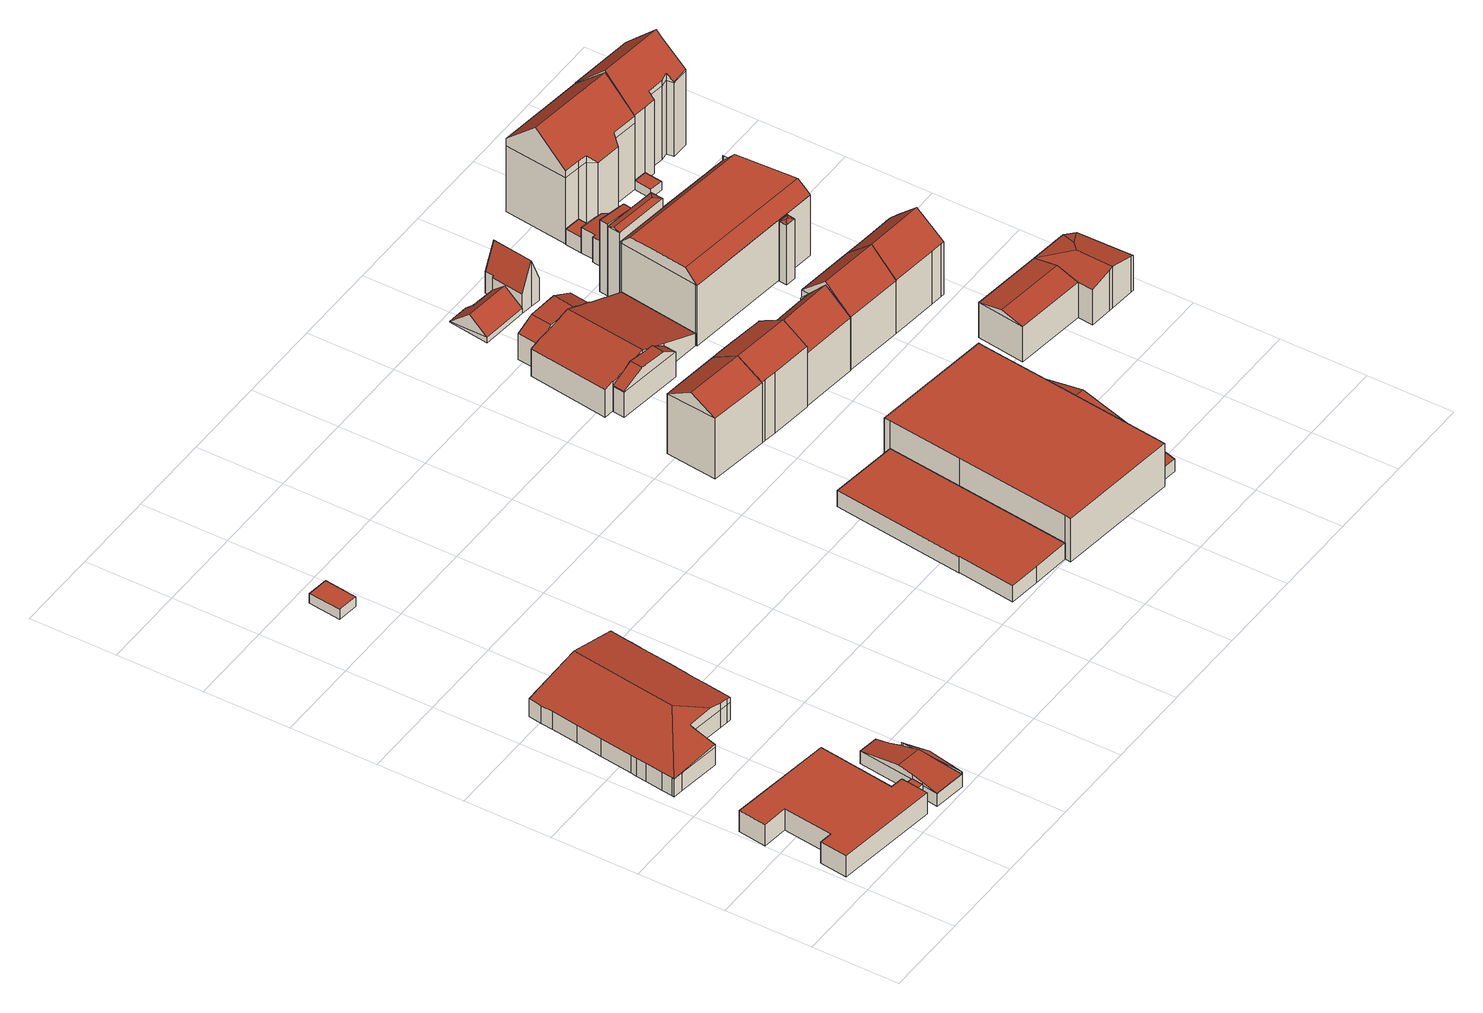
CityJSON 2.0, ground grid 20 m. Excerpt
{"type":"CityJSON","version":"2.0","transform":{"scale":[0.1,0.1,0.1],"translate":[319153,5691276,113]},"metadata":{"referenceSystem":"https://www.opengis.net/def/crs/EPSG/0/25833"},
"CityObjects":{
"building1":{"type":"Building","attributes":{"name":"Offener Freizeittreff Rabet","Dachtyp_tdc":"tdcPolyFlatRoof","Gemeindeschluessel":14713000,"Dachneigung":0,"QualitaetDacherkennung":56,"Geometrietyp2DReferenz":"3000","function":"31001_2090","roofType":"1000","measuredHeight":5.4},"geometry":[{"type":"MultiSurface","lod":"2","boundaries":[[[0,1,2,3]],[[1,4,5,2]],[[4,6,7,5]],[[6,8,9,7]],[[8,10,11,9]],[[10,12,13,11]],[[12,14,15,13]],[[14,16,17,15]],[[16,18,19,17]],[[18,20,21,19]],[[20,22,23,21]],[[22,0,3,23]],[[22,20,18,16,14,12,10,8,6,4,1,0]],[[3,2,5,7,9,11,13,15,17,19,21,23]]],"semantics":{"surfaces":[{"type":"WallSurface"},{"type":"RoofSurface"},{"type":"GroundSurface"}],"values":[0,0,0,0,0,0,0,0,0,0,0,0,1,2]}}]},
"building2":{"type":"Building","attributes":{"name":"Offener Freizeittreff Rabet","Gemeindeschluessel":14713000,"Geometrietyp2DReferenz":"3000","function":"31001_2090","roofType":"9999"},"children":["building2-1","building2-2","building2-3"]},
"building2-1":{"type":"BuildingPart","attributes":{"Dachtyp_tdc":"tdcPolyFlatRoof","Dachneigung":5.16,"QualitaetDacherkennung":71,"Geometrietyp2DReferenz":"3000","roofType":"2100","measuredHeight":5.08},"parents":["building2"],"geometry":[{"type":"MultiSurface","lod":"2","boundaries":[[[24,25,26,27,28,29]],[[25,30,31,26]],[[30,32,33,34,35,31]],[[32,30,25,24,36,37]],[[27,26,31,35]],[[29,36,24]],[[37,33,32]],[[28,27,35,34]],[[28,34,33,37,36,29]]],"semantics":{"surfaces":[{"type":"WallSurface"},{"type":"RoofSurface"},{"type":"GroundSurface"},{"type":"ClosureSurface"}],"values":[0,0,0,1,2,0,0,3,3]}}]},
"building2-2":{"type":"BuildingPart","attributes":{"Dachtyp_tdc":"tdcGableRoof","Dachneigung":10.07,"QualitaetDacherkennung":62,"Geometrietyp2DReferenz":"3000","roofType":"3100","measuredHeight":5.04},"parents":["building2"],"geometry":[{"type":"MultiSurface","lod":"2","boundaries":[[[38,39,40,41]],[[42,43,44,45]],[[43,46,47,44]],[[46,48,49,47]],[[48,50,51,49]],[[50,28,27,51]],[[34,38,41,35]],[[33,37,52,53,54,55,56]],[[43,53,52,36,29,57,58,46]],[[46,58,48]],[[48,58,57,50]],[[50,57,29,28]],[[38,56,55,59,39]],[[34,33,56,38]],[[42,60,54,53,43]],[[41,40,45,44,47,49,51,27,35]],[[45,40,39,42]],[[35,27,28,34]],[[37,36,52]],[[28,29,36,37,33,34]],[[60,59,55,54]],[[39,59,60,42]]],"semantics":{"surfaces":[{"type":"WallSurface"},{"type":"RoofSurface"},{"type":"GroundSurface"},{"type":"ClosureSurface"}],"values":[0,0,0,0,0,0,0,1,1,0,0,0,0,0,0,2,3,3,0,3,0,3]}}]},
"building2-3":{"type":"BuildingPart","attributes":{"Dachtyp_tdc":"tdcPolyFlatRoof","Dachneigung":0,"QualitaetDacherkennung":61,"Geometrietyp2DReferenz":"3000","roofType":"1000","measuredHeight":3.45},"parents":["building2"],"geometry":[{"type":"MultiSurface","lod":"2","boundaries":[[[59,61,62,40,39]],[[61,63,64,62]],[[63,60,42,45,64]],[[60,63,61,59]],[[40,62,64,45]],[[39,40,45,42]],[[39,42,60,59]]],"semantics":{"surfaces":[{"type":"WallSurface"},{"type":"RoofSurface"},{"type":"GroundSurface"},{"type":"ClosureSurface"}],"values":[0,0,0,1,2,3,3]}}]},
"building3":{"type":"Building","attributes":{"Dachtyp_tdc":"tdcFreeFormRoof","Gemeindeschluessel":14713000,"Dachneigung":13.88,"QualitaetDacherkennung":16,"Geometrietyp2DReferenz":"3000","function":"31001_9998","roofType":"5000","measuredHeight":7.88},"geometry":[{"type":"MultiSurface","lod":"2","boundaries":[[[65,66,67,68]],[[66,69,70,67]],[[69,71,72,70]],[[71,73,74,72]],[[73,75,76,74]],[[75,77,78,76]],[[77,79,80,78]],[[79,81,82,80]],[[81,83,84,82]],[[83,85,86,84]],[[85,87,88,86]],[[87,89,90,88]],[[89,91,92,90]],[[91,93,94,92]],[[93,95,96,94]],[[95,97,98,96]],[[97,99,100,98]],[[99,101,102,100]],[[101,103,104,102]],[[103,105,106,104]],[[105,107,108,106]],[[107,109,110,108]],[[109,111,112,110]],[[111,113,114,112]],[[113,115,116,114]],[[115,117,118,116]],[[117,119,120,118]],[[119,121,122,120]],[[121,123,124,122]],[[123,65,68,124]],[[125,126,127,128,129,130,123,131,132]],[[133,134,135,136,137,138,139,140,141,142,143,144,145,129,128,146,147]],[[129,145,83,81,79,77,75,73,71,69,66,65,130]],[[107,133,147,109]],[[109,147,146,111]],[[111,146,128,127,113]],[[85,144,143,87]],[[83,145,144,85]],[[87,143,142,89]],[[89,142,141,91]],[[91,141,140,93]],[[93,140,139,95]],[[95,139,138,97]],[[97,138,137,99]],[[99,137,136,101]],[[101,136,135,103]],[[103,135,134,105]],[[105,134,133,107]],[[117,125,132,119]],[[119,132,131,121]],[[121,131,123]],[[113,127,126,115]],[[115,126,125,117]],[[123,130,65]],[[68,67,70,72,74,76,78,80,82,84,86,88,90,92,94,96,98,100,102,104,106,108,110,112,114,116,118,120,122,124]]],"semantics":{"surfaces":[{"type":"WallSurface"},{"type":"RoofSurface"},{"type":"GroundSurface"}],"values":[0,0,0,0,0,0,0,0,0,0,0,0,0,0,0,0,0,0,0,0,0,0,0,0,0,0,0,0,0,0,1,1,1,0,0,0,0,0,0,0,0,0,0,0,0,0,0,0,0,0,0,0,0,0,2]}}]},
"building4":{"type":"Building","attributes":{"Dachtyp_tdc":"tdcPolyFlatRoof","Gemeindeschluessel":14713000,"Dachneigung":0,"QualitaetDacherkennung":88,"Geometrietyp2DReferenz":"3000","function":"31001_9998","roofType":"1000","measuredHeight":2.46},"geometry":[{"type":"MultiSurface","lod":"2","boundaries":[[[148,149,150,151]],[[149,152,153,150]],[[152,154,155,153]],[[154,148,151,155]],[[154,152,149,148]],[[151,150,153,155]]],"semantics":{"surfaces":[{"type":"WallSurface"},{"type":"RoofSurface"},{"type":"GroundSurface"}],"values":[0,0,0,0,1,2]}}]},
"building5":{"type":"Building","attributes":{"name":"Sporthalle Rabet","Dachtyp_tdc":"tdcPolyFlatRoof","Gemeindeschluessel":14713000,"Dachneigung":0,"QualitaetDacherkennung":71,"Geometrietyp2DReferenz":"3000","function":"31001_3211","roofType":"1000","measuredHeight":4.07},"geometry":[{"type":"MultiSurface","lod":"2","boundaries":[[[156,157,158,159]],[[157,160,161,158]],[[160,162,163,161]],[[162,164,165,163]],[[164,166,167,165]],[[166,168,169,167]],[[168,170,171,169]],[[170,156,159,171]],[[170,168,166,164,162,160,157,156]],[[158,161,163,165,167,169,171,159]]],"semantics":{"surfaces":[{"type":"WallSurface"},{"type":"RoofSurface"},{"type":"GroundSurface"}],"values":[0,0,0,0,0,0,0,0,1,2]}}]},
"building6":{"type":"Building","attributes":{"Dachtyp_tdc":"tdcFreeFormRoof","Gemeindeschluessel":14713000,"Dachneigung":31.35,"QualitaetDacherkennung":64,"Geometrietyp2DReferenz":"3000","function":"31001_9998","roofType":"5000","measuredHeight":19.03},"geometry":[{"type":"MultiSurface","lod":"2","boundaries":[[[172,173,174,175]],[[173,176,177,174]],[[176,178,179,177]],[[178,180,181,179]],[[180,172,175,181]],[[182,180,178,176,183]],[[172,182,183,173]],[[176,173,183]],[[172,180,182]],[[175,174,177,179,181]]],"semantics":{"surfaces":[{"type":"WallSurface"},{"type":"RoofSurface"},{"type":"GroundSurface"}],"values":[0,0,0,0,0,1,1,0,0,2]}}]},
"building7":{"type":"Building","attributes":{"name":"Sporthalle Rabet","Dachtyp_tdc":"tdcPolyFlatRoof","Gemeindeschluessel":14713000,"Dachneigung":0,"QualitaetDacherkennung":95,"Geometrietyp2DReferenz":"3000","function":"31001_3211","roofType":"1000","measuredHeight":11.11},"geometry":[{"type":"MultiSurface","lod":"2","boundaries":[[[184,185,186,187]],[[185,188,189,186]],[[188,190,191,189]],[[190,192,193,191]],[[192,194,195,193]],[[194,196,197,195]],[[196,198,199,197]],[[198,200,201,199]],[[200,202,203,201]],[[202,184,187,203]],[[202,200,198,196,194,192,190,188,185,184]],[[187,186,189,191,193,195,197,199,201,203]]],"semantics":{"surfaces":[{"type":"WallSurface"},{"type":"RoofSurface"},{"type":"GroundSurface"}],"values":[0,0,0,0,0,0,0,0,0,0,1,2]}}]},
"building8":{"type":"Building","attributes":{"Dachtyp_tdc":"tdcFreeFormRoof","Gemeindeschluessel":14713000,"Dachneigung":30.87,"QualitaetDacherkennung":73,"Geometrietyp2DReferenz":"3000","function":"31001_9998","roofType":"5000","measuredHeight":18.99},"geometry":[{"type":"MultiSurface","lod":"2","boundaries":[[[204,205,206,207]],[[205,208,209,206]],[[208,210,211,209]],[[210,212,213,211]],[[212,214,215,213]],[[214,216,175,215]],[[216,217,181,175]],[[217,218,219,181]],[[218,220,221,219]],[[220,222,223,221]],[[222,204,207,223]],[[210,208,224,182,216,214,212]],[[224,205,204,222,220,218,217,182]],[[217,216,182]],[[208,205,224]],[[207,206,209,211,213,215,175,181,219,221,223]]],"semantics":{"surfaces":[{"type":"WallSurface"},{"type":"RoofSurface"},{"type":"GroundSurface"}],"values":[0,0,0,0,0,0,0,0,0,0,0,1,1,0,0,2]}}]},
"building9":{"type":"Building","attributes":{"name":"Ost-Passage Theater","Gemeindeschluessel":14713000,"Geometrietyp2DReferenz":"3000","function":"31001_3032","roofType":"9999"},"children":["building9-1","building9-2","building9-3"]},
"building9-1":{"type":"BuildingPart","attributes":{"Dachtyp_tdc":"tdcCutGableRoof","Dachneigung":4.54,"QualitaetDacherkennung":47,"Geometrietyp2DReferenz":"3000","roofType":"9999","measuredHeight":9.33},"parents":["building9"],"geometry":[{"type":"MultiSurface","lod":"2","boundaries":[[[225,226,227,228]],[[226,229,230,227]],[[229,231,232,230]],[[233,234,235,236,237]],[[225,238,239,240,226]],[[239,241,242,243,244,236,235,240]],[[229,234,233,231]],[[226,240,235,234,229]],[[232,245,228,227,230]],[[228,245,246,225]],[[245,232,231,246]],[[237,236,244]],[[238,241,239]],[[246,242,241,238,225]],[[231,233,237,244,243,242,246]]],"semantics":{"surfaces":[{"type":"WallSurface"},{"type":"RoofSurface"},{"type":"GroundSurface"},{"type":"ClosureSurface"}],"values":[0,0,0,1,1,1,0,0,2,3,3,0,0,3,3]}}]},
"building9-2":{"type":"BuildingPart","attributes":{"Dachtyp_tdc":"tdcCutGableRoof","Dachneigung":2.98,"QualitaetDacherkennung":68,"Geometrietyp2DReferenz":"3000","roofType":"9999","measuredHeight":9.19},"parents":["building9"],"geometry":[{"type":"MultiSurface","lod":"2","boundaries":[[[247,248,249,250]],[[248,251,252,249]],[[251,253,254,252]],[[248,247,255,256,257]],[[258,259,260,261,262]],[[263,264,260,259,257,256,265,266]],[[251,258,262,253]],[[248,257,259,258,251]],[[249,252,254,267,250]],[[250,267,268,247]],[[267,254,253,268]],[[261,260,264]],[[255,265,256]],[[268,266,265,255,247]],[[253,262,261,264,263,266,268]]],"semantics":{"surfaces":[{"type":"WallSurface"},{"type":"RoofSurface"},{"type":"GroundSurface"},{"type":"ClosureSurface"}],"values":[0,0,0,1,1,1,0,0,2,3,3,0,0,3,3]}}]},
"building9-3":{"type":"BuildingPart","attributes":{"Dachtyp_tdc":"tdcGableRoof","Dachneigung":21.95,"QualitaetDacherkennung":37,"Geometrietyp2DReferenz":"3000","roofType":"3100","measuredHeight":9.64},"parents":["building9"],"geometry":[{"type":"MultiSurface","lod":"2","boundaries":[[[269,270,271,272]],[[270,273,228,271]],[[273,225,228]],[[274,275,276,232,231,233]],[[275,277,278,276]],[[277,279,280,278]],[[279,281,250,280]],[[281,247,250]],[[282,283,284,254,253,262]],[[283,269,272,284]],[[285,265,255,281,279,277,275,274,237,244,286]],[[286,241,238,273,270,269,283,282,261,264,285]],[[272,271,228,245,232,276,278,280,250,267,254,284]],[[242,241,286]],[[238,225,273]],[[245,228,225,246]],[[246,225,238,241,242]],[[274,233,237]],[[244,243,242,286]],[[245,246,231,232]],[[231,246,242,243,244,237,233]],[[266,265,285]],[[255,247,281]],[[267,250,247,268]],[[268,247,255,265,266]],[[282,262,261]],[[264,263,266,285]],[[267,268,253,254]],[[253,268,266,263,264,261,262]]],"semantics":{"surfaces":[{"type":"WallSurface"},{"type":"RoofSurface"},{"type":"GroundSurface"},{"type":"ClosureSurface"}],"values":[0,0,0,0,0,0,0,0,0,0,1,1,2,0,0,3,3,0,0,3,3,0,0,3,3,0,0,3,3]}}]},
"building10":{"type":"Building","attributes":{"name":"Sporthalle Rabet","Dachtyp_tdc":"tdcGableRoof","Gemeindeschluessel":14713000,"Dachneigung":12.74,"QualitaetDacherkennung":5,"Geometrietyp2DReferenz":"3000","function":"31001_3211","roofType":"3100","measuredHeight":8.36},"geometry":[{"type":"MultiSurface","lod":"2","boundaries":[[[287,288,203,289]],[[288,290,199,203]],[[290,291,292,199]],[[291,287,289,292]],[[290,288,293]],[[287,291,294]],[[288,287,294,293]],[[291,290,293,294]],[[289,203,199,292]]],"semantics":{"surfaces":[{"type":"WallSurface"},{"type":"RoofSurface"},{"type":"GroundSurface"}],"values":[0,0,0,0,0,0,1,1,2]}}]},
"building11":{"type":"Building","attributes":{"Dachtyp_tdc":"tdcFreeFormRoof","Gemeindeschluessel":14713000,"Dachneigung":37.72,"QualitaetDacherkennung":4,"Geometrietyp2DReferenz":"3000","function":"31001_9998","roofType":"5000","measuredHeight":4.84},"geometry":[{"type":"MultiSurface","lod":"2","boundaries":[[[295,296,297,298]],[[296,299,300,297]],[[299,301,302,300]],[[301,303,304,302]],[[303,305,306,304]],[[305,295,298,306]],[[296,307,308,299]],[[307,295,305,303,301,308]],[[296,295,307]],[[301,299,308]],[[298,297,300,302,304,306]]],"semantics":{"surfaces":[{"type":"WallSurface"},{"type":"RoofSurface"},{"type":"GroundSurface"}],"values":[0,0,0,0,0,0,1,1,0,0,2]}}]},
"building12":{"type":"Building","attributes":{"Dachtyp_tdc":"tdcFreeFormRoof","Gemeindeschluessel":14713000,"Dachneigung":39.59,"QualitaetDacherkennung":85,"Geometrietyp2DReferenz":"3000","function":"31001_9998","roofType":"5000","measuredHeight":18.62},"geometry":[{"type":"MultiSurface","lod":"2","boundaries":[[[309,310,311,312]],[[310,313,314,311]],[[313,315,316,314]],[[315,317,318,316]],[[317,319,320,318]],[[319,321,322,320]],[[321,323,324,322]],[[323,309,312,324]],[[323,325,326,309]],[[321,319,317,315,313,310,326,325]],[[310,309,326]],[[323,321,325]],[[312,311,314,316,318,320,322,324]]],"semantics":{"surfaces":[{"type":"WallSurface"},{"type":"RoofSurface"},{"type":"GroundSurface"}],"values":[0,0,0,0,0,0,0,0,1,1,0,0,2]}}]},
"building13":{"type":"Building","attributes":{"Dachtyp_tdc":"tdcFreeFormRoof","Gemeindeschluessel":14713000,"Dachneigung":68.49,"QualitaetDacherkennung":5,"Geometrietyp2DReferenz":"3000","function":"31001_9998","roofType":"5000","measuredHeight":11.95},"geometry":[{"type":"MultiSurface","lod":"2","boundaries":[[[327,328,297,329]],[[328,330,298,297]],[[330,331,332,298]],[[331,333,334,332]],[[333,335,336,334]],[[335,337,338,336]],[[337,339,340,338]],[[339,327,329,340]],[[335,333,331,330,328,327]],[[327,339,337,335]],[[329,297,298,332,334,336,338,340]]],"semantics":{"surfaces":[{"type":"WallSurface"},{"type":"RoofSurface"},{"type":"GroundSurface"}],"values":[0,0,0,0,0,0,0,0,1,1,2]}}]},
"building14":{"type":"Building","attributes":{"Dachtyp_tdc":"tdcFreeFormRoof","Gemeindeschluessel":14713000,"Dachneigung":44.54,"QualitaetDacherkennung":90,"Geometrietyp2DReferenz":"3000","function":"31001_9998","roofType":"5000","measuredHeight":19.57},"geometry":[{"type":"MultiSurface","lod":"2","boundaries":[[[341,342,343,344]],[[342,345,346,343]],[[345,347,348,346]],[[347,349,350,348]],[[349,351,352,350]],[[351,341,344,352]],[[351,353,354,341]],[[353,349,347,345,342,354]],[[342,341,354]],[[351,349,353]],[[344,343,346,348,350,352]]],"semantics":{"surfaces":[{"type":"WallSurface"},{"type":"RoofSurface"},{"type":"GroundSurface"}],"values":[0,0,0,0,0,0,1,1,0,0,2]}}]},
"building15":{"type":"Building","attributes":{"Gemeindeschluessel":14713000,"Geometrietyp2DReferenz":"3000","function":"31001_9998","roofType":"9999"},"children":["building15-1","building15-2","building15-3","building15-4","building15-5"]},
"building15-1":{"type":"BuildingPart","attributes":{"Dachtyp_tdc":"tdcFreeFormRoof","Dachneigung":16.64,"QualitaetDacherkennung":8,"Geometrietyp2DReferenz":"3000","roofType":"5000","measuredHeight":15.59},"parents":["building15"],"geometry":[{"type":"MultiSurface","lod":"2","boundaries":[[[355,356,357,358]],[[356,359,360,357]],[[359,361,362,360]],[[363,361,359]],[[364,363,359,356]],[[364,356,355]],[[363,364,355,361]],[[358,357,360,362]],[[358,362,361,355]]],"semantics":{"surfaces":[{"type":"WallSurface"},{"type":"RoofSurface"},{"type":"GroundSurface"},{"type":"ClosureSurface"}],"values":[0,0,0,1,1,1,1,2,3]}}]},
"building15-2":{"type":"BuildingPart","attributes":{"Dachtyp_tdc":"tdcFreeFormRoof","Dachneigung":20.14,"QualitaetDacherkennung":16,"Geometrietyp2DReferenz":"3000","roofType":"5000","measuredHeight":18.42},"parents":["building15"],"geometry":[{"type":"MultiSurface","lod":"2","boundaries":[[[365,366,367,368,369,370]],[[371,372,373,374,375,376]],[[377,372,371]],[[378,377,371,366]],[[378,366,365]],[[377,378,365,379,372]],[[370,369,374,373,380]],[[376,367,366,371]],[[375,374,369,368]],[[375,368,367,376]],[[370,380,381,379,365]],[[380,373,372,379,381]]],"semantics":{"surfaces":[{"type":"WallSurface"},{"type":"RoofSurface"},{"type":"GroundSurface"},{"type":"ClosureSurface"}],"values":[0,0,0,1,1,1,2,0,3,3,0,3]}}]},
"building15-3":{"type":"BuildingPart","attributes":{"Dachtyp_tdc":"tdcPolyFlatRoof","Dachneigung":47.47,"QualitaetDacherkennung":70,"Geometrietyp2DReferenz":"3000","roofType":"2100","measuredHeight":16.74},"parents":["building15"],"geometry":[{"type":"MultiSurface","lod":"2","boundaries":[[[382,383,384,385,386]],[[387,388,389,390,391,392]],[[388,382,386,389]],[[388,387,393,383,382]],[[386,385,390,389]],[[392,393,387]],[[391,390,385,384]],[[391,384,383,393,392]]],"semantics":{"surfaces":[{"type":"WallSurface"},{"type":"RoofSurface"},{"type":"GroundSurface"},{"type":"ClosureSurface"}],"values":[0,0,0,1,2,0,3,3]}}]},
"building15-4":{"type":"BuildingPart","attributes":{"Dachtyp_tdc":"tdcCutGableRoof","Dachneigung":0.881,"QualitaetDacherkennung":70,"Geometrietyp2DReferenz":"3000","roofType":"9999","measuredHeight":18.52},"parents":["building15"],"geometry":[{"type":"MultiSurface","lod":"2","boundaries":[[[394,395,396,362,361]],[[395,397,398,396]],[[397,399,271,398]],[[399,400,272,271]],[[400,375,374,272]],[[368,391,390,369]],[[384,401,402,385]],[[401,403,404,402]],[[403,405,355,358,404]],[[406,407,408,409,410,411,412,397,413,414]],[[392,367,376,415,416,417,393]],[[418,411,410,417,416]],[[400,415,376,375]],[[399,412,411,418,416,415,400]],[[368,367,392,391]],[[405,406,414,394]],[[394,414,413,395]],[[395,413,397]],[[397,412,399]],[[384,383,409,408,401]],[[401,408,407,403]],[[403,407,406,405]],[[362,396,398,271,272,374,369,390,385,402,404,358]],[[369,374,375,368]],[[385,390,391,384]],[[361,355,405,394]],[[361,362,358,355]],[[375,376,367,368]],[[417,410,409,383,393]],[[391,392,393,383,384]]],"semantics":{"surfaces":[{"type":"WallSurface"},{"type":"RoofSurface"},{"type":"GroundSurface"},{"type":"ClosureSurface"}],"values":[0,0,0,0,0,0,0,0,0,1,1,1,0,0,0,0,0,0,0,0,0,0,2,3,3,0,3,3,0,3]}}]},
"building15-5":{"type":"BuildingPart","attributes":{"Dachtyp_tdc":"tdcPolyFlatRoof","Dachneigung":3.87,"QualitaetDacherkennung":56,"Geometrietyp2DReferenz":"3000","roofType":"2100","measuredHeight":18.32},"parents":["building15"],"geometry":[{"type":"MultiSurface","lod":"2","boundaries":[[[419,420,421,373,372]],[[420,422,423,421]],[[422,424,425,423]],[[424,381,380,425]],[[424,422,420,419,379,381]],[[380,373,421,423,425]],[[372,379,419]],[[373,380,381,379,372]]],"semantics":{"surfaces":[{"type":"WallSurface"},{"type":"RoofSurface"},{"type":"GroundSurface"},{"type":"ClosureSurface"}],"values":[0,0,0,0,1,2,0,3]}}]},
"building16":{"type":"Building","attributes":{"Dachtyp_tdc":"tdcPolyFlatRoof","Gemeindeschluessel":14713000,"Dachneigung":3.36,"QualitaetDacherkennung":72,"Geometrietyp2DReferenz":"3000","function":"31001_9998","roofType":"2100","measuredHeight":6.53},"geometry":[{"type":"MultiSurface","lod":"2","boundaries":[[[426,427,428,429]],[[427,430,431,428]],[[430,432,433,431]],[[432,434,435,433]],[[434,436,437,435]],[[436,438,439,437]],[[438,440,441,439]],[[440,442,443,441]],[[442,426,429,443]],[[442,440,438,436,434,432,430,427,426]],[[429,428,431,433,435,437,439,441,443]]],"semantics":{"surfaces":[{"type":"WallSurface"},{"type":"RoofSurface"},{"type":"GroundSurface"}],"values":[0,0,0,0,0,0,0,0,0,1,2]}}]},
"building17":{"type":"Building","attributes":{"Dachtyp_tdc":"tdcFreeFormRoof","Gemeindeschluessel":14713000,"Dachneigung":44.33,"QualitaetDacherkennung":90,"Geometrietyp2DReferenz":"3000","function":"31001_9998","roofType":"5000","measuredHeight":19.56},"geometry":[{"type":"MultiSurface","lod":"2","boundaries":[[[444,349,350,352]],[[349,445,446,350]],[[445,447,448,446]],[[447,449,450,448]],[[449,451,452,450]],[[451,453,454,452]],[[453,455,456,454]],[[455,457,458,456]],[[457,459,460,458]],[[459,444,352,460]],[[453,451,449,447,445,349,353,461]],[[457,455,461,353,444,459]],[[455,453,461]],[[349,444,353]],[[352,350,446,448,450,452,454,456,458,460]]],"semantics":{"surfaces":[{"type":"WallSurface"},{"type":"RoofSurface"},{"type":"GroundSurface"}],"values":[0,0,0,0,0,0,0,0,0,0,1,1,0,0,2]}}]},
"building18":{"type":"Building","attributes":{"Dachtyp_tdc":"tdcPolyFlatRoof","Gemeindeschluessel":14713000,"Dachneigung":0,"QualitaetDacherkennung":42,"Geometrietyp2DReferenz":"3000","function":"31001_9998","roofType":"1000","measuredHeight":3.88},"geometry":[{"type":"MultiSurface","lod":"2","boundaries":[[[462,463,435,464]],[[463,465,433,435]],[[465,466,467,433]],[[466,462,464,467]],[[466,465,463,462]],[[464,435,433,467]]],"semantics":{"surfaces":[{"type":"WallSurface"},{"type":"RoofSurface"},{"type":"GroundSurface"}],"values":[0,0,0,0,1,2]}}]},
"building19":{"type":"Building","attributes":{"Gemeindeschluessel":14713000,"Geometrietyp2DReferenz":"3000","function":"31001_9998","roofType":"9999"},"children":["building19-1","building19-2"]},
"building19-1":{"type":"BuildingPart","attributes":{"Dachtyp_tdc":"tdcFreeFormRoof","Dachneigung":13.41,"QualitaetDacherkennung":81,"Geometrietyp2DReferenz":"3000","roofType":"5000","measuredHeight":10.43},"parents":["building19"],"geometry":[{"type":"MultiSurface","lod":"2","boundaries":[[[468,469,470,471]],[[468,472,473,469]],[[472,474,475,473]],[[474,476,477,475]],[[476,478,479,477]],[[478,480,481,479]],[[480,482,483,481]],[[482,484,485,483]],[[478,476,474,472,486,487]],[[472,468,486]],[[468,471,487,486]],[[471,488,484,482,480,478,487]],[[485,470,469,473,475,477,479,481,483]],[[470,485,484,488,471]]],"semantics":{"surfaces":[{"type":"WallSurface"},{"type":"RoofSurface"},{"type":"GroundSurface"},{"type":"ClosureSurface"}],"values":[0,0,0,0,0,0,0,0,1,1,1,1,2,3]}}]},
"building19-2":{"type":"BuildingPart","attributes":{"Dachtyp_tdc":"tdcGableRoof","Dachneigung":13.35,"QualitaetDacherkennung":87,"Geometrietyp2DReferenz":"3000","roofType":"3100","measuredHeight":10.36},"parents":["building19"],"geometry":[{"type":"MultiSurface","lod":"2","boundaries":[[[489,490,485,484]],[[489,491,492,490]],[[491,471,470,492]],[[491,489,493]],[[484,488,471,494]],[[489,484,494,493]],[[471,491,493,494]],[[485,490,492,470]],[[485,470,471,488,484]]],"semantics":{"surfaces":[{"type":"WallSurface"},{"type":"RoofSurface"},{"type":"GroundSurface"},{"type":"ClosureSurface"}],"values":[0,0,0,0,0,1,1,2,3]}}]},
"building20":{"type":"Building","attributes":{"Dachtyp_tdc":"tdcFreeFormRoof","Gemeindeschluessel":14713000,"Dachneigung":43.23,"QualitaetDacherkennung":61,"Geometrietyp2DReferenz":"3000","function":"31001_9998","roofType":"5000","measuredHeight":25.87},"geometry":[{"type":"MultiSurface","lod":"2","boundaries":[[[495,496,497,498]],[[496,499,500,497]],[[499,501,502,500]],[[501,503,504,502]],[[503,505,506,504]],[[505,507,508,506]],[[507,509,510,508]],[[509,511,512,510]],[[511,495,498,512]],[[513,514,515,516]],[[501,517,518,516,515,519,520,521,503]],[[503,521,505]],[[505,521,520,507]],[[507,520,519,509]],[[509,519,515,514,511]],[[496,518,517,499]],[[495,513,516,518,496]],[[499,517,501]],[[511,514,513,495]],[[498,497,500,502,504,506,508,510,512]]],"semantics":{"surfaces":[{"type":"WallSurface"},{"type":"RoofSurface"},{"type":"GroundSurface"}],"values":[0,0,0,0,0,0,0,0,0,1,1,0,0,0,0,0,0,0,0,2]}}]},
"building21":{"type":"Building","attributes":{"Gemeindeschluessel":14713000,"Dachneigung":90,"Dachorientierung":0,"MittlereTraufHoehe":118.17,"QualitaetDacherkennung":96,"ObjektHoehe":4.72,"BodenHoehe":113.45,"Geometrietyp2DReferenz":"3000","AbsoluteHoehe":118.17,"Dachflaeche":19.81,"function":"31001_9998","roofType":"1000","measuredHeight":4.72,"storeysAboveGround":2},"geometry":[{"type":"MultiSurface","lod":"2","boundaries":[[[522,523,524,525]],[[523,526,527,524]],[[526,528,529,527]],[[528,522,525,529]],[[528,526,523,522]],[[525,524,527,529]]],"semantics":{"surfaces":[{"type":"WallSurface"},{"type":"RoofSurface"},{"type":"GroundSurface"}],"values":[0,0,0,0,1,2]}}]},
"building22":{"type":"Building","attributes":{"Dachtyp_tdc":"tdcPolyFlatRoof","Gemeindeschluessel":14713000,"Dachneigung":0,"QualitaetDacherkennung":42,"Geometrietyp2DReferenz":"3000","function":"31001_9998","roofType":"1000","measuredHeight":2.16},"geometry":[{"type":"MultiSurface","lod":"2","boundaries":[[[530,531,532,533]],[[531,534,535,532]],[[534,536,497,535]],[[536,530,533,497]],[[536,534,531,530]],[[533,532,535,497]]],"semantics":{"surfaces":[{"type":"WallSurface"},{"type":"RoofSurface"},{"type":"GroundSurface"}],"values":[0,0,0,0,1,2]}}]},
"building23":{"type":"Building","attributes":{"Dachtyp_tdc":"tdcFreeFormRoof","Gemeindeschluessel":14713000,"Dachneigung":43.98,"QualitaetDacherkennung":56,"Geometrietyp2DReferenz":"3000","function":"31001_9998","roofType":"5000","measuredHeight":26.21},"geometry":[{"type":"MultiSurface","lod":"2","boundaries":[[[537,538,539,540]],[[538,541,542,539]],[[541,543,544,542]],[[543,545,546,544]],[[545,547,548,546]],[[547,549,550,548]],[[549,551,552,550]],[[551,553,554,552]],[[553,555,556,554]],[[555,557,558,556]],[[557,537,540,558]],[[538,537,559,560]],[[561,562,563,564,565,566,560,559,557,555,553]],[[551,561,553]],[[557,559,537]],[[538,560,566,541]],[[541,566,565,543]],[[547,563,562,549]],[[545,564,563,547]],[[549,562,561,551]],[[543,565,564,545]],[[540,539,542,544,546,548,550,552,554,556,558]]],"semantics":{"surfaces":[{"type":"WallSurface"},{"type":"RoofSurface"},{"type":"GroundSurface"}],"values":[0,0,0,0,0,0,0,0,0,0,0,1,1,0,0,0,0,0,0,0,0,2]}}]}
},
"vertices":[
[253,23,56],[11,55,56],[11,55,2],[253,23,2],[19,119,56],[19,119,2],[49,115,56],[49,115,2],[64,230,56],[64,230,2],[4,237,56],[4,237,2],[13,302,56],[13,302,2],[255,269,56],[255,269,2],[231,91,56],[231,91,2],[261,87,56],[261,87,2],[261,86,56],[261,86,2],[258,59,56],[258,59,2],
[353,146,54],[358,120,52],[358,120,3],[353,146,3],[353,146,35],[353,146,46],[366,91,49],[366,91,3],[355,8,42],[355,8,36],[355,8,35],[355,8,3],[354,119,51],[354,71,47],
[281,18,35],[286,55,35],[286,55,3],[281,18,3],[290,82,35],[307,212,35],[307,212,3],[290,82,3],[353,206,35],[353,206,3],[351,175,35],[351,175,3],[353,149,35],[353,149,3],[354,107,54],[294,115,54],[290,82,48],[286,55,43],[281,18,36],[353,149,46],[351,175,41],[286,55,38],[290,82,38],
[258,59,38],[258,59,3],[261,86,38],[261,86,3],
[30,469,50],[33,492,50],[33,492,4],[30,469,4],[38,532,50],[38,532,4],[41,556,50],[41,556,4],[43,570,49],[43,570,4],[53,646,49],[53,646,4],[61,706,49],[61,706,4],[70,768,50],[70,768,4],[73,796,49],[73,796,4],[77,827,50],[77,827,4],[319,794,49],[319,794,4],[313,751,49],[313,751,4],[312,743,49],[312,743,4],[309,723,49],[309,723,4],[308,713,49],[308,713,4],[298,634,49],[298,634,4],[296,624,49],[296,624,4],[294,605,49],[294,605,4],[292,596,49],[292,596,4],[286,545,49],[286,545,4],[284,535,49],[284,535,4],[279,493,49],[279,493,4],[269,494,49],[269,494,4],[250,497,49],[250,497,4],[160,509,49],[160,509,4],[158,500,49],[158,500,4],[156,481,49],[156,481,4],[151,446,49],[151,446,4],[53,459,49],[53,459,4],[29,462,49],[29,462,4],[156,481,64],[158,500,68],[160,509,70],[221,501,73],[178,562,83],[29,462,50],[53,459,51],[151,446,56],[279,493,62],[284,535,62],[286,545,62],[292,596,62],[294,605,62],[296,624,62],[298,634,62],[308,713,62],[309,723,62],[312,743,62],[313,751,62],[319,794,62],[211,809,83],[250,497,67],[269,494,64],
[118,1289,32],[127,1364,32],[127,1364,7],[118,1289,7],[176,1358,32],[176,1358,7],[167,1283,32],[167,1283,7],
[934,208,50],[862,216,50],[862,216,9],[934,208,9],[879,350,50],[879,350,9],[879,349,50],[879,349,9],[916,654,50],[916,654,9],[1076,634,50],[1076,634,9],[1055,461,50],[1055,461,9],[1023,198,50],[1023,198,9],
[996,878,163],[858,897,164],[858,897,8],[996,878,8],[872,1017,161],[872,1017,8],[907,1013,161],[907,1013,8],[1011,1000,161],[1011,1000,8],[1004,939,198],[865,957,198],
[1306,150,121],[1021,184,121],[1021,184,10],[1306,150,10],[1023,198,121],[1023,198,10],[1055,461,121],[1055,461,10],[1076,634,121],[1076,634,10],[1077,648,121],[1077,648,10],[1362,613,121],[1362,613,10],[1360,600,121],[1360,600,10],[1338,413,121],[1338,413,10],[1308,163,121],[1308,163,10],
[1148,982,162],[1147,968,170],[1147,968,8],[1148,982,8],[1133,862,164],[1133,862,8],[1133,861,164],[1133,861,8],[1035,873,164],[1035,873,8],[1006,877,164],[1006,877,8],[996,878,164],[1011,1000,162],[1022,999,162],[1022,999,8],[1051,995,162],[1051,995,8],[1145,982,162],[1145,982,8],[1141,922,198],
[1071,1151,75],[1068,1122,75],[1068,1122,11],[1071,1151,11],[914,1142,75],[914,1142,11],[917,1170,75],[917,1170,11],[917,1170,78],[914,1142,78],[967,1135,104],[970,1164,104],[950,1166,94],[1048,1154,90],[1036,1156,99],[1032,1127,99],[1025,1157,100],[1006,1159,101],[1002,1160,102],[987,1162,103],[1006,1159,11],[1006,1159,75],
[941,1358,77],[947,1408,77],[947,1408,11],[941,1358,11],[1102,1387,77],[1102,1387,11],[1096,1339,77],[1096,1339,11],[970,1354,93],[981,1353,100],[987,1402,100],[1102,1387,78],[1054,1394,103],[1047,1345,103],[1065,1342,94],[1096,1339,78],[1032,1346,102],[1043,1345,103],[1001,1350,101],[1031,1347,102],[1031,1347,11],[1031,1347,77],
[1193,1327,42],[1167,1140,42],[1167,1140,11],[1193,1327,11],[1071,1151,81],[917,1170,87],[917,1171,87],[917,1171,11],[894,1173,82],[894,1173,11],[919,1360,81],[919,1360,11],[941,1358,87],[1096,1339,81],[1096,1338,81],[1096,1338,11],[1031,1347,108],[1006,1159,108],
[1355,158,41],[1308,163,41],[1355,158,10],[1360,600,39],[1407,594,39],[1407,594,10],[1335,391,93],[1382,385,93],
[1073,1547,32],[1064,1473,26],[1064,1473,12],[1073,1547,12],[955,1484,26],[955,1484,12],[968,1579,13],[968,1579,12],[1017,1573,14],[1017,1573,12],[1015,1554,32],[1015,1554,12],[1069,1516,60],[961,1528,60],
[1133,862,144],[1147,968,147],[1147,968,9],[1133,862,9],[1173,965,147],[1173,965,9],[1183,963,147],[1183,963,9],[1277,952,149],[1277,952,9],[1279,970,130],[1279,970,9],[1281,969,131],[1281,969,9],[1268,848,144],[1268,848,9],[1275,910,195],[1141,923,195],
[1091,1469,130],[1064,1473,62],[1091,1469,12],[1073,1547,62],[1075,1547,68],[1075,1547,12],[1077,1566,68],[1077,1566,12],[1102,1563,131],[1102,1563,12],[1127,1560,68],[1127,1560,12],[1115,1466,68],[1115,1466,12],
[1268,848,145],[1281,969,150],[1281,969,10],[1268,848,10],[1285,969,150],[1285,969,10],[1325,964,150],[1325,964,10],[1420,953,150],[1420,953,10],[1407,832,145],[1407,832,10],[1414,893,205],[1275,909,205],
[1440,1103,164],[1437,1084,164],[1437,1084,11],[1440,1103,11],[1413,1087,164],[1413,1087,11],[1415,1106,164],[1415,1106,11],[1424,1095,167],[1429,1095,167],
[1328,1345,190],[1325,1316,190],[1325,1316,167],[1325,1316,166],[1325,1316,11],[1328,1345,11],[1194,1332,190],[1198,1362,190],[1198,1362,11],[1194,1332,11],[1194,1332,166],[1194,1332,167],[1196,1347,196],[1312,1332,195],[1265,1353,190],[1269,1353,11],[1269,1353,190],
[1514,1107,169],[1510,1103,174],[1510,1103,166],[1510,1103,11],[1514,1107,11],[1505,1293,179],[1514,1292,169],[1514,1292,11],[1505,1293,11],[1505,1293,166],[1505,1293,167],[1506,1282,178],
[1415,1106,166],[1415,1107,166],[1415,1107,11],[1167,1136,166],[1167,1136,11],[1167,1140,166],[1193,1327,166],[1510,1095,166],[1510,1095,11],[1440,1104,166],[1440,1104,11],[1440,1103,166],[1440,1103,167],[1440,1104,167],[1510,1095,167],[1510,1103,176],[1509,1123,197],[1171,1165,197],[1167,1140,170],[1415,1107,167],[1415,1106,167],[1193,1327,172],[1190,1305,194],[1506,1266,194],[1184,1257,195],
[1198,1362,195],[1201,1382,195],[1201,1382,11],[1257,1374,191],[1257,1374,11],[1271,1372,190],[1271,1372,11],
[1257,1374,77],[1266,1440,77],[1266,1440,12],[1257,1374,12],[1273,1439,77],[1273,1439,12],[1277,1473,77],[1277,1473,12],[1316,1468,75],[1316,1468,12],[1337,1465,73],[1337,1465,12],[1353,1443,72],[1353,1443,12],[1343,1363,72],[1343,1363,12],[1271,1372,76],[1271,1372,12],
[1407,832,146],[1464,948,150],[1464,948,10],[1519,942,150],[1519,942,10],[1548,939,150],[1548,939,10],[1555,938,150],[1555,938,10],[1555,923,164],[1555,923,10],[1554,816,145],[1554,816,10],[1546,817,145],[1546,817,10],[1518,820,145],[1518,820,10],[1554,878,205],
[1321,1507,51],[1316,1468,51],[1321,1507,12],[1277,1473,51],[1282,1512,51],[1282,1512,12],
[1741,661,99],[1741,661,9],[1653,671,9],[1653,671,99],[1761,642,99],[1761,642,9],[1762,513,99],[1762,513,9],[1756,514,101],[1756,514,9],[1698,519,115],[1698,519,9],[1688,520,112],[1688,520,9],[1634,525,99],[1634,525,9],[1638,560,99],[1638,560,9],[1724,625,108],[1703,606,113],[1639,568,99],
[1469,580,99],[1469,580,9],[1484,691,99],[1484,691,9],[1476,633,113],[1645,613,113],
[1509,1635,182],[1490,1486,182],[1490,1486,13],[1509,1635,13],[1427,1494,182],[1427,1494,13],[1415,1476,182],[1415,1476,13],[1353,1483,182],[1353,1483,13],[1343,1504,182],[1343,1504,13],[1321,1507,182],[1321,1507,13],[1282,1512,182],[1282,1512,13],[1300,1661,182],[1300,1661,13],[1509,1635,201],[1300,1661,201],[1291,1587,271],[1500,1561,271],[1427,1494,200],[1490,1486,200],[1282,1512,201],[1321,1507,200],[1343,1504,200],
[1518,1200,52],[1525,1255,52],[1525,1255,4],[1518,1200,4],[1560,1252,52],[1560,1252,4],[1567,1214,52],[1567,1214,4],
[1521,1482,35],[1516,1441,35],[1516,1441,13],[1521,1482,13],[1484,1446,35],[1484,1446,13],[1490,1486,35],
[1509,1635,203],[1662,1617,203],[1662,1617,14],[1509,1635,14],[1654,1532,203],[1654,1532,14],[1652,1472,203],[1652,1472,14],[1612,1473,203],[1612,1473,14],[1609,1490,203],[1609,1490,14],[1592,1488,203],[1592,1488,14],[1551,1493,203],[1551,1493,14],[1549,1479,203],[1549,1479,14],[1521,1482,203],[1521,1482,14],[1490,1486,203],[1490,1486,14],[1500,1560,276],[1655,1542,276],[1551,1493,217],[1592,1488,217],[1609,1490,221],[1612,1473,205],[1652,1472,208],[1654,1532,266]
]}
